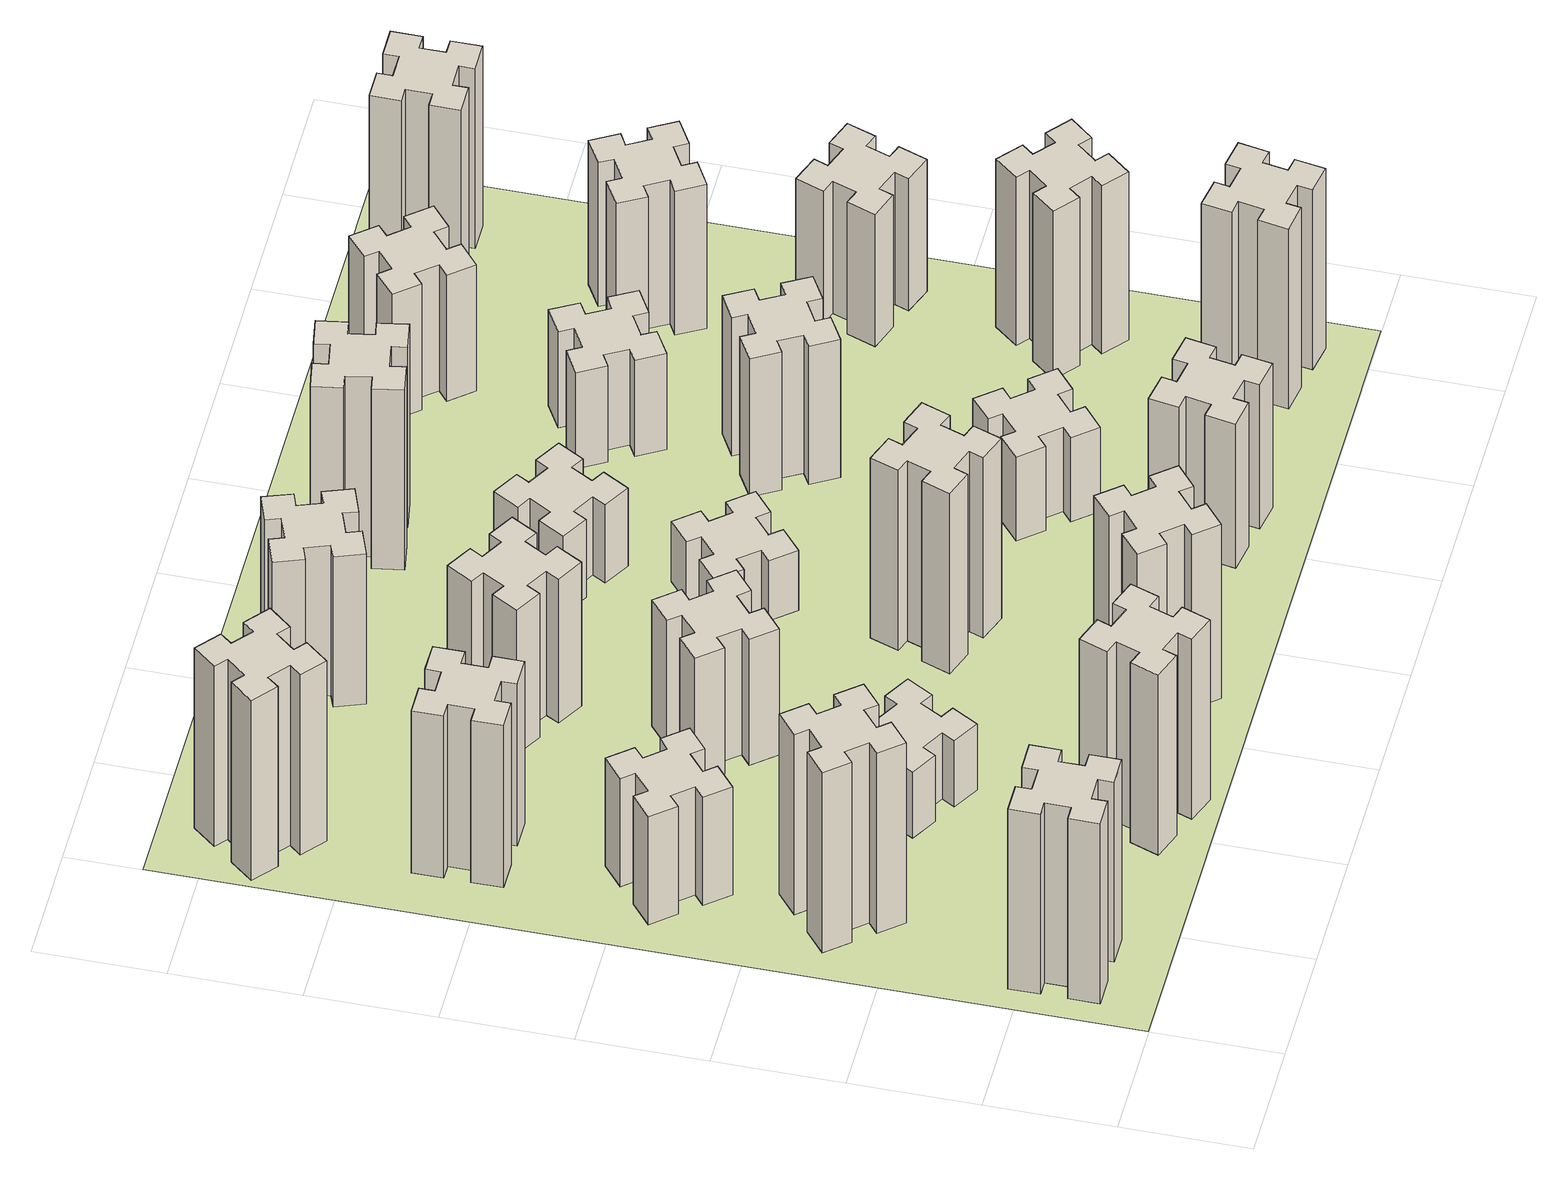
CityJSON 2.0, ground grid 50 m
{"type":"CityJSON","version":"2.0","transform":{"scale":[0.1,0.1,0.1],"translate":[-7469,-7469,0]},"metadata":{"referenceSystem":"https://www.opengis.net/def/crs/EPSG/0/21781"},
"CityObjects":{
"building1":{"type":"Building","attributes":{"class":"1000","function":"1000","usage":"1000","yearOfConstruction":2016,"roofType":"1000","measuredHeight":90,"storeysAboveGround":30,"storeysBelowGround":0},"geometry":[{"type":"Solid","lod":"1","boundaries":[[[[0,1,2,3,4,5,6,7,8,9,10,11,12,13,14,15,16,17,18,19]],[[17,16,20,21]],[[16,15,22,20]],[[15,14,23,22]],[[14,13,24,23]],[[13,12,25,24]],[[12,11,26,25]],[[11,10,27,26]],[[10,9,28,27]],[[9,8,29,28]],[[8,7,30,29]],[[7,6,31,30]],[[6,5,32,31]],[[5,4,33,32]],[[4,3,34,33]],[[3,2,35,34]],[[2,1,36,35]],[[1,0,37,36]],[[0,19,38,37]],[[19,18,39,38]],[[18,17,21,39]],[[24,25,26,27,28,29,30,31,32,33,34,35,36,37,38,39,21,20,22,23]]]]}]},
"building2":{"type":"Building","attributes":{"class":"1000","function":"1000","usage":"1000","yearOfConstruction":2016,"roofType":"1000","measuredHeight":90,"storeysAboveGround":30,"storeysBelowGround":0},"geometry":[{"type":"Solid","lod":"1","boundaries":[[[[40,41,42,43,44,45,46,47,48,49,50,51,52,53,54,55,56,57,58,59]],[[57,56,60,61]],[[56,55,62,60]],[[55,54,63,62]],[[54,53,64,63]],[[53,52,65,64]],[[52,51,66,65]],[[51,50,67,66]],[[50,49,68,67]],[[49,48,69,68]],[[48,47,70,69]],[[47,46,71,70]],[[46,45,72,71]],[[45,44,73,72]],[[44,43,74,73]],[[43,42,75,74]],[[42,41,76,75]],[[41,40,77,76]],[[40,59,78,77]],[[59,58,79,78]],[[58,57,61,79]],[[64,65,66,67,68,69,70,71,72,73,74,75,76,77,78,79,61,60,62,63]]]]}]},
"building3":{"type":"Building","attributes":{"class":"1000","function":"1000","usage":"1000","yearOfConstruction":2016,"roofType":"1000","measuredHeight":54,"storeysAboveGround":30,"storeysBelowGround":0},"geometry":[{"type":"Solid","lod":"1","boundaries":[[[[80,81,82,83,84,85,86,87,88,89,90,91,92,93,94,95,96,97,98,99]],[[97,96,100,101]],[[96,95,102,100]],[[95,94,103,102]],[[94,93,104,103]],[[93,92,105,104]],[[92,91,106,105]],[[91,90,107,106]],[[90,89,108,107]],[[89,88,109,108]],[[88,87,110,109]],[[87,86,111,110]],[[86,85,112,111]],[[85,84,113,112]],[[84,83,114,113]],[[83,82,115,114]],[[82,81,116,115]],[[81,80,117,116]],[[80,99,118,117]],[[99,98,119,118]],[[98,97,101,119]],[[104,105,106,107,108,109,110,111,112,113,114,115,116,117,118,119,101,100,102,103]]]]}]},
"building4":{"type":"Building","attributes":{"class":"1000","function":"1000","usage":"1000","yearOfConstruction":2016,"roofType":"1000","measuredHeight":81,"storeysAboveGround":30,"storeysBelowGround":0},"geometry":[{"type":"Solid","lod":"1","boundaries":[[[[120,121,122,123,124,125,126,127,128,129,130,131,132,133,134,135,136,137,138,139]],[[137,136,140,141]],[[136,135,142,140]],[[135,134,143,142]],[[134,133,144,143]],[[133,132,145,144]],[[132,131,146,145]],[[131,130,147,146]],[[130,129,148,147]],[[129,128,149,148]],[[128,127,150,149]],[[127,126,151,150]],[[126,125,152,151]],[[125,124,153,152]],[[124,123,154,153]],[[123,122,155,154]],[[122,121,156,155]],[[121,120,157,156]],[[120,139,158,157]],[[139,138,159,158]],[[138,137,141,159]],[[144,145,146,147,148,149,150,151,152,153,154,155,156,157,158,159,141,140,142,143]]]]}]},
"building5":{"type":"Building","attributes":{"class":"1000","function":"1000","usage":"1000","yearOfConstruction":2016,"roofType":"1000","measuredHeight":90,"storeysAboveGround":30,"storeysBelowGround":0},"geometry":[{"type":"Solid","lod":"1","boundaries":[[[[160,161,162,163,164,165,166,167,168,169,170,171,172,173,174,175,176,177,178,179]],[[177,176,180,181]],[[176,175,182,180]],[[175,174,183,182]],[[174,173,184,183]],[[173,172,185,184]],[[172,171,186,185]],[[171,170,187,186]],[[170,169,188,187]],[[169,168,189,188]],[[168,167,190,189]],[[167,166,191,190]],[[166,165,192,191]],[[165,164,193,192]],[[164,163,194,193]],[[163,162,195,194]],[[162,161,196,195]],[[161,160,197,196]],[[160,179,198,197]],[[179,178,199,198]],[[178,177,181,199]],[[184,185,186,187,188,189,190,191,192,193,194,195,196,197,198,199,181,180,182,183]]]]}]},
"building6":{"type":"Building","attributes":{"class":"1000","function":"1000","usage":"1000","yearOfConstruction":2016,"roofType":"1000","measuredHeight":90,"storeysAboveGround":30,"storeysBelowGround":0},"geometry":[{"type":"Solid","lod":"1","boundaries":[[[[200,201,202,203,204,205,206,207,208,209,210,211,212,213,214,215,216,217,218,219]],[[217,216,220,221]],[[216,215,222,220]],[[215,214,223,222]],[[214,213,224,223]],[[213,212,225,224]],[[212,211,226,225]],[[211,210,227,226]],[[210,209,228,227]],[[209,208,229,228]],[[208,207,230,229]],[[207,206,231,230]],[[206,205,232,231]],[[205,204,233,232]],[[204,203,234,233]],[[203,202,235,234]],[[202,201,236,235]],[[201,200,237,236]],[[200,219,238,237]],[[219,218,239,238]],[[218,217,221,239]],[[224,225,226,227,228,229,230,231,232,233,234,235,236,237,238,239,221,220,222,223]]]]}]},
"building7":{"type":"Building","attributes":{"class":"1000","function":"1000","usage":"1000","yearOfConstruction":2016,"roofType":"1000","measuredHeight":33,"storeysAboveGround":30,"storeysBelowGround":0},"geometry":[{"type":"Solid","lod":"1","boundaries":[[[[240,241,242,243,244,245,246,247,248,249,250,251,252,253,254,255,256,257,258,259]],[[257,256,260,261]],[[256,255,262,260]],[[255,254,263,262]],[[254,253,264,263]],[[253,252,265,264]],[[252,251,266,265]],[[251,250,267,266]],[[250,249,268,267]],[[249,248,269,268]],[[248,247,270,269]],[[247,246,271,270]],[[246,245,272,271]],[[245,244,273,272]],[[244,243,274,273]],[[243,242,275,274]],[[242,241,276,275]],[[241,240,277,276]],[[240,259,278,277]],[[259,258,279,278]],[[258,257,261,279]],[[264,265,266,267,268,269,270,271,272,273,274,275,276,277,278,279,261,260,262,263]]]]}]},
"building8":{"type":"Building","attributes":{"class":"1000","function":"1000","usage":"1000","yearOfConstruction":2016,"roofType":"1000","measuredHeight":63,"storeysAboveGround":30,"storeysBelowGround":0},"geometry":[{"type":"Solid","lod":"1","boundaries":[[[[280,281,282,283,284,285,286,287,288,289,290,291,292,293,294,295,296,297,298,299]],[[297,296,300,301]],[[296,295,302,300]],[[295,294,303,302]],[[294,293,304,303]],[[293,292,305,304]],[[292,291,306,305]],[[291,290,307,306]],[[290,289,308,307]],[[289,288,309,308]],[[288,287,310,309]],[[287,286,311,310]],[[286,285,312,311]],[[285,284,313,312]],[[284,283,314,313]],[[283,282,315,314]],[[282,281,316,315]],[[281,280,317,316]],[[280,299,318,317]],[[299,298,319,318]],[[298,297,301,319]],[[304,305,306,307,308,309,310,311,312,313,314,315,316,317,318,319,301,300,302,303]]]]}]},
"building9":{"type":"Building","attributes":{"class":"1000","function":"1000","usage":"1000","yearOfConstruction":2016,"roofType":"1000","measuredHeight":87,"storeysAboveGround":30,"storeysBelowGround":0},"geometry":[{"type":"Solid","lod":"1","boundaries":[[[[320,321,322,323,324,325,326,327,328,329,330,331,332,333,334,335,336,337,338,339]],[[337,336,340,341]],[[336,335,342,340]],[[335,334,343,342]],[[334,333,344,343]],[[333,332,345,344]],[[332,331,346,345]],[[331,330,347,346]],[[330,329,348,347]],[[329,328,349,348]],[[328,327,350,349]],[[327,326,351,350]],[[326,325,352,351]],[[325,324,353,352]],[[324,323,354,353]],[[323,322,355,354]],[[322,321,356,355]],[[321,320,357,356]],[[320,339,358,357]],[[339,338,359,358]],[[338,337,341,359]],[[344,345,346,347,348,349,350,351,352,353,354,355,356,357,358,359,341,340,342,343]]]]}]},
"building10":{"type":"Building","attributes":{"class":"1000","function":"1000","usage":"1000","yearOfConstruction":2016,"roofType":"1000","measuredHeight":72,"storeysAboveGround":30,"storeysBelowGround":0},"geometry":[{"type":"Solid","lod":"1","boundaries":[[[[360,361,362,363,364,365,366,367,368,369,370,371,372,373,374,375,376,377,378,379]],[[377,376,380,381]],[[376,375,382,380]],[[375,374,383,382]],[[374,373,384,383]],[[373,372,385,384]],[[372,371,386,385]],[[371,370,387,386]],[[370,369,388,387]],[[369,368,389,388]],[[368,367,390,389]],[[367,366,391,390]],[[366,365,392,391]],[[365,364,393,392]],[[364,363,394,393]],[[363,362,395,394]],[[362,361,396,395]],[[361,360,397,396]],[[360,379,398,397]],[[379,378,399,398]],[[378,377,381,399]],[[384,385,386,387,388,389,390,391,392,393,394,395,396,397,398,399,381,380,382,383]]]]}]},
"building11":{"type":"Building","attributes":{"class":"1000","function":"1000","usage":"1000","yearOfConstruction":2016,"roofType":"1000","measuredHeight":75,"storeysAboveGround":30,"storeysBelowGround":0},"geometry":[{"type":"Solid","lod":"1","boundaries":[[[[400,401,402,403,404,405,406,407,408,409,410,411,412,413,414,415,416,417,418,419]],[[417,416,420,421]],[[416,415,422,420]],[[415,414,423,422]],[[414,413,424,423]],[[413,412,425,424]],[[412,411,426,425]],[[411,410,427,426]],[[410,409,428,427]],[[409,408,429,428]],[[408,407,430,429]],[[407,406,431,430]],[[406,405,432,431]],[[405,404,433,432]],[[404,403,434,433]],[[403,402,435,434]],[[402,401,436,435]],[[401,400,437,436]],[[400,419,438,437]],[[419,418,439,438]],[[418,417,421,439]],[[424,425,426,427,428,429,430,431,432,433,434,435,436,437,438,439,421,420,422,423]]]]}]},
"building12":{"type":"Building","attributes":{"class":"1000","function":"1000","usage":"1000","yearOfConstruction":2016,"roofType":"1000","measuredHeight":90,"storeysAboveGround":30,"storeysBelowGround":0},"geometry":[{"type":"Solid","lod":"1","boundaries":[[[[440,441,442,443,444,445,446,447,448,449,450,451,452,453,454,455,456,457,458,459]],[[457,456,460,461]],[[456,455,462,460]],[[455,454,463,462]],[[454,453,464,463]],[[453,452,465,464]],[[452,451,466,465]],[[451,450,467,466]],[[450,449,468,467]],[[449,448,469,468]],[[448,447,470,469]],[[447,446,471,470]],[[446,445,472,471]],[[445,444,473,472]],[[444,443,474,473]],[[443,442,475,474]],[[442,441,476,475]],[[441,440,477,476]],[[440,459,478,477]],[[459,458,479,478]],[[458,457,461,479]],[[464,465,466,467,468,469,470,471,472,473,474,475,476,477,478,479,461,460,462,463]]]]}]},
"building13":{"type":"Building","attributes":{"class":"1000","function":"1000","usage":"1000","yearOfConstruction":2016,"roofType":"1000","measuredHeight":30,"storeysAboveGround":30,"storeysBelowGround":0},"geometry":[{"type":"Solid","lod":"1","boundaries":[[[[480,481,482,483,484,485,486,487,488,489,490,491,492,493,494,495,496,497,498,499]],[[497,496,500,501]],[[496,495,502,500]],[[495,494,503,502]],[[494,493,504,503]],[[493,492,505,504]],[[492,491,506,505]],[[491,490,507,506]],[[490,489,508,507]],[[489,488,509,508]],[[488,487,510,509]],[[487,486,511,510]],[[486,485,512,511]],[[485,484,513,512]],[[484,483,514,513]],[[483,482,515,514]],[[482,481,516,515]],[[481,480,517,516]],[[480,499,518,517]],[[499,498,519,518]],[[498,497,501,519]],[[504,505,506,507,508,509,510,511,512,513,514,515,516,517,518,519,501,500,502,503]]]]}]},
"building14":{"type":"Building","attributes":{"class":"1000","function":"1000","usage":"1000","yearOfConstruction":2016,"roofType":"1000","measuredHeight":39,"storeysAboveGround":30,"storeysBelowGround":0},"geometry":[{"type":"Solid","lod":"1","boundaries":[[[[520,521,522,523,524,525,526,527,528,529,530,531,532,533,534,535,536,537,538,539]],[[537,536,540,541]],[[536,535,542,540]],[[535,534,543,542]],[[534,533,544,543]],[[533,532,545,544]],[[532,531,546,545]],[[531,530,547,546]],[[530,529,548,547]],[[529,528,549,548]],[[528,527,550,549]],[[527,526,551,550]],[[526,525,552,551]],[[525,524,553,552]],[[524,523,554,553]],[[523,522,555,554]],[[522,521,556,555]],[[521,520,557,556]],[[520,539,558,557]],[[539,538,559,558]],[[538,537,541,559]],[[544,545,546,547,548,549,550,551,552,553,554,555,556,557,558,559,541,540,542,543]]]]}]},
"building15":{"type":"Building","attributes":{"class":"1000","function":"1000","usage":"1000","yearOfConstruction":2016,"roofType":"1000","measuredHeight":72,"storeysAboveGround":30,"storeysBelowGround":0},"geometry":[{"type":"Solid","lod":"1","boundaries":[[[[560,561,562,563,564,565,566,567,568,569,570,571,572,573,574,575,576,577,578,579]],[[577,576,580,581]],[[576,575,582,580]],[[575,574,583,582]],[[574,573,584,583]],[[573,572,585,584]],[[572,571,586,585]],[[571,570,587,586]],[[570,569,588,587]],[[569,568,589,588]],[[568,567,590,589]],[[567,566,591,590]],[[566,565,592,591]],[[565,564,593,592]],[[564,563,594,593]],[[563,562,595,594]],[[562,561,596,595]],[[561,560,597,596]],[[560,579,598,597]],[[579,578,599,598]],[[578,577,581,599]],[[584,585,586,587,588,589,590,591,592,593,594,595,596,597,598,599,581,580,582,583]]]]}]},
"building16":{"type":"Building","attributes":{"class":"1000","function":"1000","usage":"1000","yearOfConstruction":2016,"roofType":"1000","measuredHeight":90,"storeysAboveGround":30,"storeysBelowGround":0},"geometry":[{"type":"Solid","lod":"1","boundaries":[[[[600,601,602,603,604,605,606,607,608,609,610,611,612,613,614,615,616,617,618,619]],[[617,616,620,621]],[[616,615,622,620]],[[615,614,623,622]],[[614,613,624,623]],[[613,612,625,624]],[[612,611,626,625]],[[611,610,627,626]],[[610,609,628,627]],[[609,608,629,628]],[[608,607,630,629]],[[607,606,631,630]],[[606,605,632,631]],[[605,604,633,632]],[[604,603,634,633]],[[603,602,635,634]],[[602,601,636,635]],[[601,600,637,636]],[[600,619,638,637]],[[619,618,639,638]],[[618,617,621,639]],[[624,625,626,627,628,629,630,631,632,633,634,635,636,637,638,639,621,620,622,623]]]]}]},
"building17":{"type":"Building","attributes":{"class":"1000","function":"1000","usage":"1000","yearOfConstruction":2016,"roofType":"1000","measuredHeight":42,"storeysAboveGround":30,"storeysBelowGround":0},"geometry":[{"type":"Solid","lod":"1","boundaries":[[[[640,641,642,643,644,645,646,647,648,649,650,651,652,653,654,655,656,657,658,659]],[[657,656,660,661]],[[656,655,662,660]],[[655,654,663,662]],[[654,653,664,663]],[[653,652,665,664]],[[652,651,666,665]],[[651,650,667,666]],[[650,649,668,667]],[[649,648,669,668]],[[648,647,670,669]],[[647,646,671,670]],[[646,645,672,671]],[[645,644,673,672]],[[644,643,674,673]],[[643,642,675,674]],[[642,641,676,675]],[[641,640,677,676]],[[640,659,678,677]],[[659,658,679,678]],[[658,657,661,679]],[[664,665,666,667,668,669,670,671,672,673,674,675,676,677,678,679,661,660,662,663]]]]}]},
"building18":{"type":"Building","attributes":{"class":"1000","function":"1000","usage":"1000","yearOfConstruction":2016,"roofType":"1000","measuredHeight":69,"storeysAboveGround":30,"storeysBelowGround":0},"geometry":[{"type":"Solid","lod":"1","boundaries":[[[[680,681,682,683,684,685,686,687,688,689,690,691,692,693,694,695,696,697,698,699]],[[697,696,700,701]],[[696,695,702,700]],[[695,694,703,702]],[[694,693,704,703]],[[693,692,705,704]],[[692,691,706,705]],[[691,690,707,706]],[[690,689,708,707]],[[689,688,709,708]],[[688,687,710,709]],[[687,686,711,710]],[[686,685,712,711]],[[685,684,713,712]],[[684,683,714,713]],[[683,682,715,714]],[[682,681,716,715]],[[681,680,717,716]],[[680,699,718,717]],[[699,698,719,718]],[[698,697,701,719]],[[704,705,706,707,708,709,710,711,712,713,714,715,716,717,718,719,701,700,702,703]]]]}]},
"building19":{"type":"Building","attributes":{"class":"1000","function":"1000","usage":"1000","yearOfConstruction":2016,"roofType":"1000","measuredHeight":48,"storeysAboveGround":30,"storeysBelowGround":0},"geometry":[{"type":"Solid","lod":"1","boundaries":[[[[720,721,722,723,724,725,726,727,728,729,730,731,732,733,734,735,736,737,738,739]],[[737,736,740,741]],[[736,735,742,740]],[[735,734,743,742]],[[734,733,744,743]],[[733,732,745,744]],[[732,731,746,745]],[[731,730,747,746]],[[730,729,748,747]],[[729,728,749,748]],[[728,727,750,749]],[[727,726,751,750]],[[726,725,752,751]],[[725,724,753,752]],[[724,723,754,753]],[[723,722,755,754]],[[722,721,756,755]],[[721,720,757,756]],[[720,739,758,757]],[[739,738,759,758]],[[738,737,741,759]],[[744,745,746,747,748,749,750,751,752,753,754,755,756,757,758,759,741,740,742,743]]]]}]},
"building20":{"type":"Building","attributes":{"class":"1000","function":"1000","usage":"1000","yearOfConstruction":2016,"roofType":"1000","measuredHeight":90,"storeysAboveGround":30,"storeysBelowGround":0},"geometry":[{"type":"Solid","lod":"1","boundaries":[[[[760,761,762,763,764,765,766,767,768,769,770,771,772,773,774,775,776,777,778,779]],[[777,776,780,781]],[[776,775,782,780]],[[775,774,783,782]],[[774,773,784,783]],[[773,772,785,784]],[[772,771,786,785]],[[771,770,787,786]],[[770,769,788,787]],[[769,768,789,788]],[[768,767,790,789]],[[767,766,791,790]],[[766,765,792,791]],[[765,764,793,792]],[[764,763,794,793]],[[763,762,795,794]],[[762,761,796,795]],[[761,760,797,796]],[[760,779,798,797]],[[779,778,799,798]],[[778,777,781,799]],[[784,785,786,787,788,789,790,791,792,793,794,795,796,797,798,799,781,780,782,783]]]]}]},
"building21":{"type":"Building","attributes":{"class":"1000","function":"1000","usage":"1000","yearOfConstruction":2016,"roofType":"1000","measuredHeight":63,"storeysAboveGround":30,"storeysBelowGround":0},"geometry":[{"type":"Solid","lod":"1","boundaries":[[[[800,801,802,803,804,805,806,807,808,809,810,811,812,813,814,815,816,817,818,819]],[[817,816,820,821]],[[816,815,822,820]],[[815,814,823,822]],[[814,813,824,823]],[[813,812,825,824]],[[812,811,826,825]],[[811,810,827,826]],[[810,809,828,827]],[[809,808,829,828]],[[808,807,830,829]],[[807,806,831,830]],[[806,805,832,831]],[[805,804,833,832]],[[804,803,834,833]],[[803,802,835,834]],[[802,801,836,835]],[[801,800,837,836]],[[800,819,838,837]],[[819,818,839,838]],[[818,817,821,839]],[[824,825,826,827,828,829,830,831,832,833,834,835,836,837,838,839,821,820,822,823]]]]}]},
"building22":{"type":"Building","attributes":{"class":"1000","function":"1000","usage":"1000","yearOfConstruction":2016,"roofType":"1000","measuredHeight":84,"storeysAboveGround":30,"storeysBelowGround":0},"geometry":[{"type":"Solid","lod":"1","boundaries":[[[[840,841,842,843,844,845,846,847,848,849,850,851,852,853,854,855,856,857,858,859]],[[857,856,860,861]],[[856,855,862,860]],[[855,854,863,862]],[[854,853,864,863]],[[853,852,865,864]],[[852,851,866,865]],[[851,850,867,866]],[[850,849,868,867]],[[849,848,869,868]],[[848,847,870,869]],[[847,846,871,870]],[[846,845,872,871]],[[845,844,873,872]],[[844,843,874,873]],[[843,842,875,874]],[[842,841,876,875]],[[841,840,877,876]],[[840,859,878,877]],[[859,858,879,878]],[[858,857,861,879]],[[864,865,866,867,868,869,870,871,872,873,874,875,876,877,878,879,861,860,862,863]]]]}]},
"building23":{"type":"Building","attributes":{"class":"1000","function":"1000","usage":"1000","yearOfConstruction":2016,"roofType":"1000","measuredHeight":66,"storeysAboveGround":30,"storeysBelowGround":0},"geometry":[{"type":"Solid","lod":"1","boundaries":[[[[880,881,882,883,884,885,886,887,888,889,890,891,892,893,894,895,896,897,898,899]],[[897,896,900,901]],[[896,895,902,900]],[[895,894,903,902]],[[894,893,904,903]],[[893,892,905,904]],[[892,891,906,905]],[[891,890,907,906]],[[890,889,908,907]],[[889,888,909,908]],[[888,887,910,909]],[[887,886,911,910]],[[886,885,912,911]],[[885,884,913,912]],[[884,883,914,913]],[[883,882,915,914]],[[882,881,916,915]],[[881,880,917,916]],[[880,899,918,917]],[[899,898,919,918]],[[898,897,901,919]],[[904,905,906,907,908,909,910,911,912,913,914,915,916,917,918,919,901,900,902,903]]]]}]},
"building24":{"type":"Building","attributes":{"class":"1000","function":"1000","usage":"1000","yearOfConstruction":2016,"roofType":"1000","measuredHeight":72,"storeysAboveGround":30,"storeysBelowGround":0},"geometry":[{"type":"Solid","lod":"1","boundaries":[[[[920,921,922,923,924,925,926,927,928,929,930,931,932,933,934,935,936,937,938,939]],[[937,936,940,941]],[[936,935,942,940]],[[935,934,943,942]],[[934,933,944,943]],[[933,932,945,944]],[[932,931,946,945]],[[931,930,947,946]],[[930,929,948,947]],[[929,928,949,948]],[[928,927,950,949]],[[927,926,951,950]],[[926,925,952,951]],[[925,924,953,952]],[[924,923,954,953]],[[923,922,955,954]],[[922,921,956,955]],[[921,920,957,956]],[[920,939,958,957]],[[939,938,959,958]],[[938,937,941,959]],[[944,945,946,947,948,949,950,951,952,953,954,955,956,957,958,959,941,940,942,943]]]]}]},
"building25":{"type":"Building","attributes":{"class":"1000","function":"1000","usage":"1000","yearOfConstruction":2016,"roofType":"1000","measuredHeight":90,"storeysAboveGround":30,"storeysBelowGround":0},"geometry":[{"type":"Solid","lod":"1","boundaries":[[[[960,961,962,963,964,965,966,967,968,969,970,971,972,973,974,975,976,977,978,979]],[[977,976,980,981]],[[976,975,982,980]],[[975,974,983,982]],[[974,973,984,983]],[[973,972,985,984]],[[972,971,986,985]],[[971,970,987,986]],[[970,969,988,987]],[[969,968,989,988]],[[968,967,990,989]],[[967,966,991,990]],[[966,965,992,991]],[[965,964,993,992]],[[964,963,994,993]],[[963,962,995,994]],[[962,961,996,995]],[[961,960,997,996]],[[960,979,998,997]],[[979,978,999,998]],[[978,977,981,999]],[[984,985,986,987,988,989,990,991,992,993,994,995,996,997,998,999,981,980,982,983]]]]}]},
"landuse1":{"type":"LandUse","attributes":{"name":"plot1","function":"1010"},"geometry":[{"type":"MultiSurface","lod":"1","boundaries":[[[1000,1001,1002,1003]]]}]}
},
"vertices":[
[165,425,0],[165,325,0],[105,325,0],[105,205,0],[225,205,0],[225,265,0],[325,265,0],[325,205,0],[445,205,0],[445,325,0],[385,325,0],[385,425,0],[445,425,0],[445,545,0],[325,545,0],[325,485,0],[225,485,0],[225,545,0],[105,545,0],[105,425,0],[225,485,900],[225,545,900],[325,485,900],[325,545,900],[445,545,900],[445,425,900],[385,425,900],[385,325,900],[445,325,900],[445,205,900],[325,205,900],[325,265,900],[225,265,900],[225,205,900],[105,205,900],[105,325,900],[165,325,900],[165,425,900],[105,425,900],[105,545,900],
[492,1248,0],[427,1324,0],[473,1363,0],[396,1455,0],[304,1378,0],[343,1332,0],[266,1267,0],[228,1313,0],[136,1236,0],[213,1144,0],[259,1183,0],[323,1106,0],[277,1068,0],[354,976,0],[446,1053,0],[408,1099,0],[484,1163,0],[523,1117,0],[615,1194,0],[538,1286,0],[484,1163,900],[523,1117,900],[408,1099,900],[446,1053,900],[354,976,900],[277,1068,900],[323,1106,900],[259,1183,900],[213,1144,900],[136,1236,900],[228,1313,900],[266,1267,900],[343,1332,900],[304,1378,900],[396,1455,900],[473,1363,900],[427,1324,900],[492,1248,900],[538,1286,900],[615,1194,900],
[492,1888,0],[427,1964,0],[473,2003,0],[396,2095,0],[304,2018,0],[343,1972,0],[266,1907,0],[228,1953,0],[136,1876,0],[213,1784,0],[259,1823,0],[323,1746,0],[277,1708,0],[354,1616,0],[446,1693,0],[408,1739,0],[484,1803,0],[523,1757,0],[615,1834,0],[538,1926,0],[484,1803,540],[523,1757,540],[408,1739,540],[446,1693,540],[354,1616,540],[277,1708,540],[323,1746,540],[259,1823,540],[213,1784,540],[136,1876,540],[228,1953,540],[266,1907,540],[343,1972,540],[304,2018,540],[396,2095,540],[473,2003,540],[427,1964,540],[492,1888,540],[538,1926,540],[615,1834,540],
[485,2545,0],[485,2645,0],[545,2645,0],[545,2765,0],[425,2765,0],[425,2705,0],[325,2705,0],[325,2765,0],[205,2765,0],[205,2645,0],[265,2645,0],[265,2545,0],[205,2545,0],[205,2425,0],[325,2425,0],[325,2485,0],[425,2485,0],[425,2425,0],[545,2425,0],[545,2545,0],[425,2485,810],[425,2425,810],[325,2485,810],[325,2425,810],[205,2425,810],[205,2545,810],[265,2545,810],[265,2645,810],[205,2645,810],[205,2765,810],[325,2765,810],[325,2705,810],[425,2705,810],[425,2765,810],[545,2765,810],[545,2645,810],[485,2645,810],[485,2545,810],[545,2545,810],[545,2425,810],
[1029,360,0],[995,266,0],[939,287,0],[897,174,0],[1010,133,0],[1031,189,0],[1125,155,0],[1104,99,0],[1217,57,0],[1258,170,0],[1202,191,0],[1236,285,0],[1292,264,0],[1333,377,0],[1220,418,0],[1200,362,0],[1106,396,0],[1127,452,0],[1014,493,0],[973,380,0],[1106,396,900],[1127,452,900],[1200,362,900],[1220,418,900],[1333,377,900],[1292,264,900],[1236,285,900],[1202,191,900],[1258,170,900],[1217,57,900],[1104,99,900],[1125,155,900],[1031,189,900],[1010,133,900],[897,174,900],[939,287,900],[995,266,900],[1029,360,900],[973,380,900],[1014,493,900],
[384,3387,0],[308,3452,0],[346,3498,0],[254,3575,0],[177,3483,0],[223,3444,0],[159,3368,0],[113,3406,0],[36,3314,0],[128,3237,0],[166,3283,0],[243,3219,0],[204,3173,0],[296,3096,0],[373,3188,0],[327,3226,0],[392,3303,0],[438,3264,0],[515,3356,0],[423,3433,0],[392,3303,900],[438,3264,900],[327,3226,900],[373,3188,900],[296,3096,900],[204,3173,900],[243,3219,900],[166,3283,900],[128,3237,900],[36,3314,900],[113,3406,900],[159,3368,900],[223,3444,900],[177,3483,900],[254,3575,900],[346,3498,900],[308,3452,900],[384,3387,900],[423,3433,900],[515,3356,900],
[1086,1017,0],[1136,1104,0],[1188,1074,0],[1248,1178,0],[1144,1238,0],[1114,1186,0],[1027,1236,0],[1057,1288,0],[953,1348,0],[893,1244,0],[945,1214,0],[895,1127,0],[843,1157,0],[783,1053,0],[887,993,0],[917,1045,0],[1004,995,0],[974,943,0],[1078,883,0],[1138,987,0],[1004,995,330],[974,943,330],[917,1045,330],[887,993,330],[783,1053,330],[843,1157,330],[895,1127,330],[945,1214,330],[893,1244,330],[953,1348,330],[1057,1288,330],[1027,1236,330],[1114,1186,330],[1144,1238,330],[1248,1178,330],[1188,1074,330],[1136,1104,330],[1086,1017,330],[1138,987,330],[1078,883,330],
[1083,1972,0],[1006,1907,0],[968,1953,0],[876,1876,0],[953,1784,0],[999,1823,0],[1063,1746,0],[1017,1708,0],[1094,1616,0],[1186,1693,0],[1148,1739,0],[1224,1803,0],[1263,1757,0],[1355,1834,0],[1278,1926,0],[1232,1888,0],[1167,1964,0],[1213,2003,0],[1136,2095,0],[1044,2018,0],[1167,1964,630],[1213,2003,630],[1232,1888,630],[1278,1926,630],[1355,1834,630],[1263,1757,630],[1224,1803,630],[1148,1739,630],[1186,1693,630],[1094,1616,630],[1017,1708,630],[1063,1746,630],[999,1823,630],[953,1784,630],[876,1876,630],[968,1953,630],[1006,1907,630],[1083,1972,630],[1044,2018,630],[1136,2095,630],
[1639,343,0],[1703,266,0],[1657,228,0],[1734,136,0],[1826,213,0],[1788,259,0],[1864,323,0],[1903,277,0],[1995,354,0],[1918,446,0],[1872,408,0],[1807,484,0],[1853,523,0],[1776,615,0],[1684,538,0],[1723,492,0],[1646,427,0],[1608,473,0],[1516,396,0],[1593,304,0],[1646,427,870],[1608,473,870],[1723,492,870],[1684,538,870],[1776,615,870],[1853,523,870],[1807,484,870],[1872,408,870],[1918,446,870],[1995,354,870],[1903,277,870],[1864,323,870],[1788,259,870],[1826,213,870],[1734,136,870],[1657,228,870],[1703,266,870],[1639,343,870],[1593,304,870],[1516,396,870],
[1214,2666,0],[1127,2716,0],[1157,2768,0],[1053,2828,0],[993,2724,0],[1045,2694,0],[995,2607,0],[943,2637,0],[883,2533,0],[987,2473,0],[1017,2525,0],[1104,2475,0],[1074,2423,0],[1178,2363,0],[1238,2467,0],[1186,2497,0],[1236,2584,0],[1288,2554,0],[1348,2658,0],[1244,2718,0],[1236,2584,720],[1288,2554,720],[1186,2497,720],[1238,2467,720],[1178,2363,720],[1074,2423,720],[1104,2475,720],[1017,2525,720],[987,2473,720],[883,2533,720],[943,2637,720],[995,2607,720],[1045,2694,720],[993,2724,720],[1053,2828,720],[1157,2768,720],[1127,2716,720],[1214,2666,720],[1244,2718,720],[1348,2658,720],
[1125,3456,0],[1031,3422,0],[1010,3478,0],[897,3437,0],[939,3324,0],[995,3345,0],[1029,3251,0],[973,3230,0],[1014,3117,0],[1127,3159,0],[1106,3215,0],[1200,3249,0],[1220,3193,0],[1333,3234,0],[1292,3347,0],[1236,3326,0],[1202,3420,0],[1258,3440,0],[1217,3553,0],[1104,3512,0],[1202,3420,750],[1258,3440,750],[1236,3326,750],[1292,3347,750],[1333,3234,750],[1220,3193,750],[1200,3249,750],[1106,3215,750],[1127,3159,750],[1014,3117,750],[973,3230,750],[1029,3251,750],[995,3345,750],[939,3324,750],[897,3437,750],[1010,3478,750],[1031,3422,750],[1125,3456,750],[1104,3512,750],[1217,3553,750],
[1769,1300,0],[1735,1206,0],[1679,1227,0],[1637,1114,0],[1750,1073,0],[1771,1129,0],[1865,1095,0],[1844,1039,0],[1957,997,0],[1998,1110,0],[1942,1131,0],[1976,1225,0],[2032,1204,0],[2073,1317,0],[1960,1358,0],[1940,1302,0],[1846,1336,0],[1867,1392,0],[1754,1433,0],[1713,1320,0],[1846,1336,900],[1867,1392,900],[1940,1302,900],[1960,1358,900],[2073,1317,900],[2032,1204,900],[1976,1225,900],[1942,1131,900],[1998,1110,900],[1957,997,900],[1844,1039,900],[1865,1095,900],[1771,1129,900],[1750,1073,900],[1637,1114,900],[1679,1227,900],[1735,1206,900],[1769,1300,900],[1713,1320,900],[1754,1433,900],
[1972,1988,0],[1907,2064,0],[1953,2103,0],[1876,2195,0],[1784,2118,0],[1823,2072,0],[1746,2007,0],[1708,2053,0],[1616,1976,0],[1693,1884,0],[1739,1923,0],[1803,1846,0],[1757,1808,0],[1834,1716,0],[1926,1793,0],[1888,1839,0],[1964,1903,0],[2003,1857,0],[2095,1934,0],[2018,2026,0],[1964,1903,300],[2003,1857,300],[1888,1839,300],[1926,1793,300],[1834,1716,300],[1757,1808,300],[1803,1846,300],[1739,1923,300],[1693,1884,300],[1616,1976,300],[1708,2053,300],[1746,2007,300],[1823,2072,300],[1784,2118,300],[1876,2195,300],[1953,2103,300],[1907,2064,300],[1972,1988,300],[2018,2026,300],[2095,1934,300],
[1926,2497,0],[1976,2584,0],[2028,2554,0],[2088,2658,0],[1984,2718,0],[1954,2666,0],[1867,2716,0],[1897,2768,0],[1793,2828,0],[1733,2724,0],[1785,2694,0],[1735,2607,0],[1683,2637,0],[1623,2533,0],[1727,2473,0],[1757,2525,0],[1844,2475,0],[1814,2423,0],[1918,2363,0],[1978,2467,0],[1844,2475,390],[1814,2423,390],[1757,2525,390],[1727,2473,390],[1623,2533,390],[1683,2637,390],[1735,2607,390],[1785,2694,390],[1733,2724,390],[1793,2828,390],[1897,2768,390],[1867,2716,390],[1954,2666,390],[1984,2718,390],[2088,2658,390],[2028,2554,390],[1976,2584,390],[1926,2497,390],[1978,2467,390],[1918,2363,390],
[2496,444,0],[2478,345,0],[2419,356,0],[2398,237,0],[2517,217,0],[2527,276,0],[2625,258,0],[2615,199,0],[2733,178,0],[2754,297,0],[2695,307,0],[2712,405,0],[2771,395,0],[2792,513,0],[2674,534,0],[2664,475,0],[2565,492,0],[2576,551,0],[2457,572,0],[2437,454,0],[2565,492,720],[2576,551,720],[2664,475,720],[2674,534,720],[2792,513,720],[2771,395,720],[2712,405,720],[2695,307,720],[2754,297,720],[2733,178,720],[2615,199,720],[2625,258,720],[2527,276,720],[2517,217,720],[2398,237,720],[2419,356,720],[2478,345,720],[2496,444,720],[2437,454,720],[2457,572,720],
[1972,3305,0],[1955,3404,0],[2014,3414,0],[1993,3532,0],[1875,3511,0],[1885,3452,0],[1787,3435,0],[1777,3494,0],[1658,3473,0],[1679,3355,0],[1738,3365,0],[1756,3267,0],[1697,3257,0],[1717,3138,0],[1836,3159,0],[1825,3218,0],[1924,3236,0],[1934,3177,0],[2052,3197,0],[2031,3316,0],[1924,3236,900],[1934,3177,900],[1825,3218,900],[1836,3159,900],[1717,3138,900],[1697,3257,900],[1756,3267,900],[1738,3365,900],[1679,3355,900],[1658,3473,900],[1777,3494,900],[1787,3435,900],[1885,3452,900],[1875,3511,900],[1993,3532,900],[2014,3414,900],[1955,3404,900],[1972,3305,900],[2031,3316,900],[2052,3197,900],
[2563,1132,0],[2486,1067,0],[2448,1113,0],[2356,1036,0],[2433,944,0],[2479,983,0],[2543,906,0],[2497,868,0],[2574,776,0],[2666,853,0],[2628,899,0],[2704,963,0],[2743,917,0],[2835,994,0],[2758,1086,0],[2712,1048,0],[2647,1124,0],[2693,1163,0],[2616,1255,0],[2524,1178,0],[2647,1124,420],[2693,1163,420],[2712,1048,420],[2758,1086,420],[2835,994,420],[2743,917,420],[2704,963,420],[2628,899,420],[2666,853,420],[2574,776,420],[2497,868,420],[2543,906,420],[2479,983,420],[2433,944,420],[2356,1036,420],[2448,1113,420],[2486,1067,420],[2563,1132,420],[2524,1178,420],[2616,1255,420],
[2716,1967,0],[2666,2054,0],[2718,2084,0],[2658,2188,0],[2554,2128,0],[2584,2076,0],[2497,2026,0],[2467,2078,0],[2363,2018,0],[2423,1914,0],[2475,1944,0],[2525,1857,0],[2473,1827,0],[2533,1723,0],[2637,1783,0],[2607,1835,0],[2694,1885,0],[2724,1833,0],[2828,1893,0],[2768,1997,0],[2694,1885,690],[2724,1833,690],[2607,1835,690],[2637,1783,690],[2533,1723,690],[2473,1827,690],[2525,1857,690],[2475,1944,690],[2423,1914,690],[2363,2018,690],[2467,2078,690],[2497,2026,690],[2584,2076,690],[2554,2128,690],[2658,2188,690],[2718,2084,690],[2666,2054,690],[2716,1967,690],[2768,1997,690],[2828,1893,690],
[2607,2475,0],[2694,2525,0],[2724,2473,0],[2828,2533,0],[2768,2637,0],[2716,2607,0],[2666,2694,0],[2718,2724,0],[2658,2828,0],[2554,2768,0],[2584,2716,0],[2497,2666,0],[2467,2718,0],[2363,2658,0],[2423,2554,0],[2475,2584,0],[2525,2497,0],[2473,2467,0],[2533,2363,0],[2637,2423,0],[2525,2497,480],[2473,2467,480],[2475,2584,480],[2423,2554,480],[2363,2658,480],[2467,2718,480],[2497,2666,480],[2584,2716,480],[2554,2768,480],[2658,2828,480],[2718,2724,480],[2666,2694,480],[2716,2607,480],[2768,2637,480],[2828,2533,480],[2724,2473,480],[2694,2525,480],[2607,2475,480],[2637,2423,480],[2533,2363,480],
[3504,475,0],[3405,492,0],[3416,551,0],[3297,572,0],[3277,454,0],[3336,444,0],[3318,345,0],[3259,356,0],[3238,237,0],[3357,217,0],[3367,276,0],[3465,258,0],[3455,199,0],[3573,178,0],[3594,297,0],[3535,307,0],[3552,405,0],[3611,395,0],[3632,513,0],[3514,534,0],[3552,405,900],[3611,395,900],[3535,307,900],[3594,297,900],[3573,178,900],[3455,199,900],[3465,258,900],[3367,276,900],[3357,217,900],[3238,237,900],[3259,356,900],[3318,345,900],[3336,444,900],[3277,454,900],[3297,572,900],[3416,551,900],[3405,492,900],[3504,475,900],[3514,534,900],[3632,513,900],
[2812,3368,0],[2747,3444,0],[2793,3483,0],[2716,3575,0],[2624,3498,0],[2663,3452,0],[2586,3387,0],[2548,3433,0],[2456,3356,0],[2533,3264,0],[2579,3303,0],[2643,3226,0],[2597,3188,0],[2674,3096,0],[2766,3173,0],[2728,3219,0],[2804,3283,0],[2843,3237,0],[2935,3314,0],[2858,3406,0],[2804,3283,630],[2843,3237,630],[2728,3219,630],[2766,3173,630],[2674,3096,630],[2597,3188,630],[2643,3226,630],[2579,3303,630],[2533,3264,630],[2456,3356,630],[2548,3433,630],[2586,3387,630],[2663,3452,630],[2624,3498,630],[2716,3575,630],[2793,3483,630],[2747,3444,630],[2812,3368,630],[2858,3406,630],[2935,3314,630],
[3487,1006,0],[3552,1083,0],[3598,1044,0],[3675,1136,0],[3583,1213,0],[3544,1167,0],[3468,1232,0],[3506,1278,0],[3414,1355,0],[3337,1263,0],[3383,1224,0],[3319,1148,0],[3273,1186,0],[3196,1094,0],[3288,1017,0],[3326,1063,0],[3403,999,0],[3364,953,0],[3456,876,0],[3533,968,0],[3403,999,840],[3364,953,840],[3326,1063,840],[3288,1017,840],[3196,1094,840],[3273,1186,840],[3319,1148,840],[3383,1224,840],[3337,1263,840],[3414,1355,840],[3506,1278,840],[3468,1232,840],[3544,1167,840],[3583,1213,840],[3675,1136,840],[3598,1044,840],[3552,1083,840],[3487,1006,840],[3533,968,840],[3456,876,840],
[3520,1942,0],[3426,1976,0],[3447,2032,0],[3334,2073,0],[3293,1960,0],[3349,1940,0],[3315,1846,0],[3259,1867,0],[3217,1754,0],[3330,1713,0],[3351,1769,0],[3445,1735,0],[3424,1679,0],[3537,1637,0],[3578,1750,0],[3522,1771,0],[3556,1865,0],[3612,1844,0],[3653,1957,0],[3540,1998,0],[3556,1865,660],[3612,1844,660],[3522,1771,660],[3578,1750,660],[3537,1637,660],[3424,1679,660],[3445,1735,660],[3351,1769,660],[3330,1713,660],[3217,1754,660],[3259,1867,660],[3315,1846,660],[3349,1940,660],[3293,1960,660],[3334,2073,660],[3447,2032,660],[3426,1976,660],[3520,1942,660],[3540,1998,660],[3653,1957,660],
[3247,2475,0],[3334,2525,0],[3364,2473,0],[3468,2533,0],[3408,2637,0],[3356,2607,0],[3306,2694,0],[3358,2724,0],[3298,2828,0],[3194,2768,0],[3224,2716,0],[3137,2666,0],[3107,2718,0],[3003,2658,0],[3063,2554,0],[3115,2584,0],[3165,2497,0],[3113,2467,0],[3173,2363,0],[3277,2423,0],[3165,2497,720],[3113,2467,720],[3115,2584,720],[3063,2554,720],[3003,2658,720],[3107,2718,720],[3137,2666,720],[3224,2716,720],[3194,2768,720],[3298,2828,720],[3358,2724,720],[3306,2694,720],[3356,2607,720],[3408,2637,720],[3468,2533,720],[3364,2473,720],[3334,2525,720],[3247,2475,720],[3277,2423,720],[3173,2363,720],
[3285,3325,0],[3385,3325,0],[3385,3265,0],[3505,3265,0],[3505,3385,0],[3445,3385,0],[3445,3485,0],[3505,3485,0],[3505,3605,0],[3385,3605,0],[3385,3545,0],[3285,3545,0],[3285,3605,0],[3165,3605,0],[3165,3485,0],[3225,3485,0],[3225,3385,0],[3165,3385,0],[3165,3265,0],[3285,3265,0],[3225,3385,900],[3165,3385,900],[3225,3485,900],[3165,3485,900],[3165,3605,900],[3285,3605,900],[3285,3545,900],[3385,3545,900],[3385,3605,900],[3505,3605,900],[3505,3485,900],[3445,3485,900],[3445,3385,900],[3505,3385,900],[3505,3265,900],[3385,3265,900],[3385,3325,900],[3285,3325,900],[3285,3265,900],[3165,3265,900],
[5,3705,0],[3705,3705,0],[3705,5,0],[5,5,0]
]}
